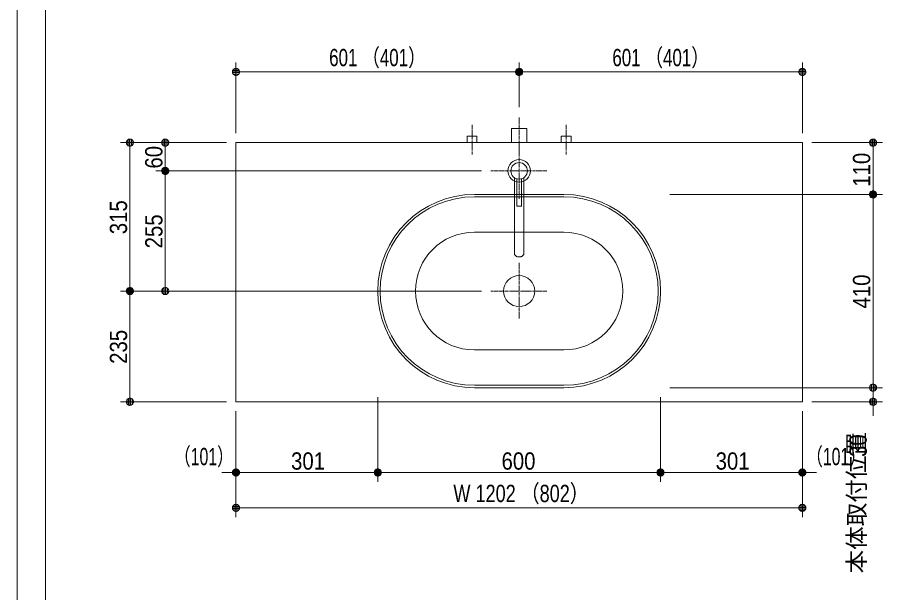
# Model space of a CAD drawing. Units: millimetres, scale not verified. Extents: x -6062 to 6062, y -3045 to 3045.
# Drawn here: x -5788 to -3951, y -775 to 446 of the extents above; entities that cross this region are included whole.
import ezdxf
from ezdxf.enums import TextEntityAlignment as Align

# ---------------------------------------------------------------- set-up
doc = ezdxf.new("R2010")
doc.units = ezdxf.units.MM
doc.header["$LTSCALE"] = 20
doc.linetypes.add('CHAIN1', pattern=[8, 5, -1, 1, -1])
for name, color, linetype, lineweight in [('0-0_1図面枠', 7, 'Continuous', 9), ('0-1_4給排水', 7, 'Continuous', 9), ('0-2_5ボウル・キャビネット', 7, 'Continuous', 9), ('0-3_2寸法-1', 7, 'Continuous', 9), ('0-4_0', 7, 'Continuous', 9), ('0-5_2寸法-2', 7, 'Continuous', 9)]:
    doc.layers.add(name, color=color, linetype=linetype, lineweight=lineweight)
doc.styles.add('ＭＳ Ｐゴシック', font='')
doc.styles.get('ＭＳ Ｐゴシック').set_extended_font_data('MS PGothic')

# ---------------------------------------------------------------- blocks, each defined once
blk = doc.blocks.new('グループ-2')
at = {"layer": '0-0_1図面枠'}
blk.add_lwpolyline([(-80000, 55400), (80000, 55400), (80000, -55400), (-80000, -55400)], close=True, dxfattribs=at)
blk = doc.blocks.new('図面枠')
at = {"layer": '0-0_1図面枠'}
blk.add_blockref('グループ-2', (0, 0), dxfattribs=at)
blk = doc.blocks.new('グループ-4')
at = {"layer": '0-0_1図面枠'}
blk.add_line((-78800, 41000), (-78800, -48600), dxfattribs=at)
blk = doc.blocks.new('_Dot')
at = {"layer": '0-4_0'}
for p, q in [((-10, 0), (-20, 0)), ((9.78, 2), (-9.78, 2)), ((7.99, 6), (-7.99, 6)), ((9.16, -3.98), (-9.16, -3.98)), ((6, -7.98), (-6, -7.98))]:
    blk.add_line(p, q, dxfattribs=at)
for points in [[(10, 0), (9.92, 1.25), (9.69, 2.49), (9.3, 3.68), (8.76, 4.82), (8.09, 5.88), (7.29, 6.85), (6.37, 7.71), (5.36, 8.44), (4.26, 9.05), (3.09, 9.51), (1.87, 9.82), (0.63, 9.98), (-0.63, 9.98), (-1.87, 9.82), (-3.09, 9.51), (-4.26, 9.05), (-5.36, 8.44), (-6.37, 7.71), (-7.29, 6.85), (-8.09, 5.88), (-8.76, 4.82), (-9.3, 3.68), (-9.69, 2.49), (-9.92, 1.25), (-10, 0), (0, 0)], [(-10, 0), (-9.92, -1.25), (-9.69, -2.49), (-9.3, -3.68), (-8.76, -4.82), (-8.09, -5.88), (-7.29, -6.85), (-6.37, -7.71), (-5.36, -8.44), (-4.26, -9.05), (-3.09, -9.51), (-1.87, -9.82), (-0.63, -9.98), (0.63, -9.98), (1.87, -9.82), (3.09, -9.51), (4.26, -9.05), (5.36, -8.44), (6.37, -7.71), (7.29, -6.85), (8.09, -5.88), (8.76, -4.82), (9.3, -3.68), (9.69, -2.49), (9.92, -1.25), (10, 0), (0, 0)]]:
    blk.add_lwpolyline(points, close=True, dxfattribs=at)
blk = doc.blocks.new('グループ-44')
at = {"layer": '0-2_5ボウル・キャビネット'}
for p, q in [((-60600, 1400), (-56800, 1400)), ((-60600, 1300), (-56800, 1300)), ((-60600, -200), (-56800, -200)), ((-56800, -5200), (-60600, -5200)), ((-56800, -6700), (-60600, -6700)), ((-56800, -6800), (-60600, -6800))]:
    blk.add_line(p, q, dxfattribs=at)
at = {"layer": '0-2_5ボウル・キャビネット', "linetype": 'CHAIN1'}
for p, q in [((-58700, -1500), (-58700, -3900)), ((-59900, -2700), (-57500, -2700))]:
    blk.add_line(p, q, dxfattribs=at)
at = {"layer": '0-2_5ボウル・キャビネット'}
blk.add_circle((-58700, -2700), 660, dxfattribs=at)
for centre, radius, start, end in [((-60600, -2700), 4100, 90, 180), ((-60600, -2700), 4000, 90, 180), ((-56800, -2700), 4100, 0, 90), ((-56800, -2700), 4000, 0, 90), ((-60600, -2700), 2500, 90, 180), ((-56800, -2700), 2500, 0, 90), ((-60600, -2700), 4100, 180, 270), ((-60600, -2700), 4000, 180, 270), ((-60600, -2700), 2500, 180, 270), ((-56800, -2700), 4100, 270, 0), ((-56800, -2700), 4000, 270, 0), ((-56800, -2700), 2500, 270, 0)]:
    blk.add_arc(centre, radius, start, end, dxfattribs=at)
blk = doc.blocks.new('グループ-57')
at = {"layer": '0-1_4給排水', "linetype": 'CHAIN1'}
for p, q in [((-58700, 3600), (-58700, 1200)), ((-58700, 3600), (-58700, 1200)), ((-59900, 2400), (-57500, 2400)), ((-59900, 2400), (-57500, 2400))]:
    blk.add_line(p, q, dxfattribs=at)
at = {"layer": '0-1_4給排水'}
for points in [[(-58900, 2112.8), (-58900, -1100), (-58899.2, -1113.8), (-58896.7, -1127.9), (-58892.3, -1142.2), (-58886, -1156.4), (-58877.7, -1170.4), (-58867.4, -1183.8), (-58855.3, -1196.6), (-58841.4, -1208.3), (-58826.1, -1218.9), (-58809.4, -1228.2), (-58791.9, -1236.1), (-58773.6, -1242.5), (-58755, -1247.3), (-58736.4, -1250.7), (-58718, -1252.6), (-58700, -1253.2), (-58682, -1252.6), (-58663.6, -1250.7), (-58645, -1247.3), (-58626.4, -1242.5), (-58608.1, -1236.1), (-58590.6, -1228.2), (-58573.9, -1218.9), (-58558.6, -1208.3), (-58544.7, -1196.6), (-58532.6, -1183.8), (-58522.3, -1170.4), (-58514, -1156.4), (-58507.7, -1142.2), (-58503.3, -1127.9), (-58500.8, -1113.8), (-58500, -1100), (-58500, 2112.8)], [(-58900, 2112.8), (-58900, -1100), (-58899.2, -1113.8), (-58896.7, -1127.9), (-58892.3, -1142.2), (-58886, -1156.4), (-58877.7, -1170.4), (-58867.4, -1183.8), (-58855.3, -1196.6), (-58841.4, -1208.3), (-58826.1, -1218.9), (-58809.4, -1228.2), (-58791.9, -1236.1), (-58773.6, -1242.5), (-58755, -1247.3), (-58736.4, -1250.7), (-58718, -1252.6), (-58700, -1253.2), (-58682, -1252.6), (-58663.6, -1250.7), (-58645, -1247.3), (-58626.4, -1242.5), (-58608.1, -1236.1), (-58590.6, -1228.2), (-58573.9, -1218.9), (-58558.6, -1208.3), (-58544.7, -1196.6), (-58532.6, -1183.8), (-58522.3, -1170.4), (-58514, -1156.4), (-58507.7, -1142.2), (-58503.3, -1127.9), (-58500.8, -1113.8), (-58500, -1100), (-58500, 2112.8)], [(-58800, 2064.6), (-58800, 900), (-58600, 900), (-58600, 2064.6)], [(-58800, 2064.6), (-58800, 900), (-58600, 900), (-58600, 2064.6)]]:
    blk.add_lwpolyline(points, dxfattribs=at)
for radius in [480, 480, 350, 350]:
    blk.add_circle((-58700, 2400), radius, dxfattribs=at)
blk = doc.blocks.new('グループ-68')
at = {"layer": '0-1_4給排水', "linetype": 'CHAIN1'}
blk.add_line((-58700, 3100), (-58700, 4700), dxfattribs=at)
at = {"layer": '0-1_4給排水'}
blk.add_lwpolyline([(-59020, 3600), (-59020, 4200), (-58380, 4200), (-58380, 3600)], dxfattribs=at)
blk = doc.blocks.new('止水栓_平面_W100')
at = {"layer": '0-1_4給排水', "linetype": 'CHAIN1'}
for p, q in [((-2000, -500), (-2000, 780)), ((2000, -500), (2000, 780))]:
    blk.add_line(p, q, dxfattribs=at)
at = {"layer": '0-1_4給排水'}
for points in [[(-2210, 0), (-2210, 280), (-1790, 280), (-1790, 0)], [(1790, 0), (1790, 280), (2210, 280), (2210, 0)]]:
    blk.add_lwpolyline(points, dxfattribs=at)

msp = doc.modelspace()

# ---------------------------------------------------------------- linework, layer by layer
at = {"layer": '0-2_5ボウル・キャビネット'}
msp.add_lwpolyline([(-5323.5, 180), (-4121.5, 180), (-4121.5, -370), (-5323.5, -370)], close=True, dxfattribs=at)
at = {"layer": '0-3_2寸法-1'}
for p, q in [((-5323.5, 200), (-5323.5, 350)), ((-4722.5, 255), (-4722.5, 350)), ((-4722.5, 255), (-4722.5, 350)), ((-4121.5, 200), (-4121.5, 350)), ((-4737.51, 330), (-5308.49, 330)), ((-4707.49, 330), (-4136.51, 330)), ((-5493.5, 180), (-5568.5, 180)), ((-5343.5, 180), (-5493.5, 180)), ((-4101.5, 180), (-3951.5, 180)), ((-5548.5, -119.99), (-5548.5, 164.99)), ((-5473.5, 135.01), (-5473.5, 164.99)), ((-3971.5, 85.01), (-3971.5, 164.99)), ((-4802.5, 120), (-5493.5, 120)), ((-4802.5, 120), (-5493.5, 120)), ((-5473.5, 104.99), (-5473.5, -119.99)), ((-4402.5, 70), (-3951.5, 70)), ((-4101.5, 70), (-3951.5, 70)), ((-3971.5, 54.99), (-3971.5, -324.99)), ((-5493.5, -135), (-5568.5, -135)), ((-5493.5, -135), (-5568.5, -135)), ((-4802.5, -135), (-5493.5, -135)), ((-5548.5, -150.01), (-5548.5, -354.99)), ((-4402.5, -340), (-3951.5, -340)), ((-5022.5, -360), (-5022.5, -540)), ((-4422.5, -360), (-4422.5, -540)), ((-5343.5, -370), (-5568.5, -370)), ((-5323.5, -390), (-5323.5, -540)), ((-5022.5, -390), (-5022.5, -540)), ((-4422.5, -390), (-4422.5, -540)), ((-4121.5, -390), (-4121.5, -540)), ((-5037.51, -520), (-5308.49, -520)), ((-4437.51, -520), (-5007.49, -520)), ((-4407.49, -520), (-4136.51, -520)), ((-5323.5, -540), (-5323.5, -615)), ((-4121.5, -540), (-4121.5, -615)), ((-4136.51, -595), (-5308.49, -595))]:
    msp.add_line(p, q, dxfattribs=at)
at = {"layer": '0-5_2寸法-2'}
for p, q in [((-3971.5, -324.99), (-3971.5, -309.99)), ((-4101.5, -340), (-3951.5, -340)), ((-3971.5, -340), (-3971.5, -370)), ((-4101.5, -370), (-3951.5, -370)), ((-3971.5, -385.01), (-3971.5, -400.01)), ((-5323.5, -390), (-5323.5, -540)), ((-5022.5, -390), (-5022.5, -540)), ((-4422.5, -390), (-4422.5, -540)), ((-4121.5, -390), (-4121.5, -540)), ((-5338.51, -520), (-5353.51, -520)), ((-5022.5, -520), (-5323.5, -520)), ((-5007.49, -520), (-4992.49, -520)), ((-4437.51, -520), (-4452.51, -520)), ((-4422.5, -520), (-4121.5, -520)), ((-4106.49, -520), (-4091.49, -520))]:
    msp.add_line(p, q, dxfattribs=at)

# ---------------------------------------------------------------- block references
at = {"layer": '0-0_1図面枠', "xscale": 0.05, "yscale": 0.05}
for name in ['図面枠', 'グループ-4']:
    msp.add_blockref(name, (-1787.5, 0), dxfattribs=at)
at = {"layer": '0-1_4給排水', "xscale": 0.05, "yscale": 0.05}
for name, p in [('グループ-68', (-1787.5, 0)), ('止水栓_平面_W100', (-4722.5, 180)), ('グループ-57', (-1787.5, 0))]:
    msp.add_blockref(name, p, dxfattribs=at)
at = {"layer": '0-2_5ボウル・キャビネット', "xscale": 0.05, "yscale": 0.05}
msp.add_blockref('グループ-44', (-1787.5, 0), dxfattribs=at)
at = {"layer": '0-3_2寸法-1', "xscale": 0.7503418, "yscale": 0.7503418}
for p, rotation in [((-5323.5, 330), 180), ((-4722.5, 330), 180), ((-5548.5, 180), 90), ((-5473.5, 180), 90), ((-3971.5, 180), 90), ((-5473.5, 120), 270), ((-5473.5, 120), 90), ((-3971.5, 70), 270), ((-3971.5, 70), 90), ((-5548.5, -135), 270), ((-5548.5, -135), 90), ((-5473.5, -135), 270), ((-3971.5, -340), 270), ((-5548.5, -370), 270), ((-5323.5, -520), 180), ((-5022.5, -520), 180), ((-4422.5, -520), 180), ((-5323.5, -595), 180)]:
    msp.add_blockref('_Dot', p, dxfattribs=dict(at, rotation=rotation))
for p in [(-4722.5, 330), (-4121.5, 330), (-5022.5, -520), (-4422.5, -520), (-4121.5, -520), (-4121.5, -595)]:
    msp.add_blockref('_Dot', p, dxfattribs=at)
at = {"layer": '0-5_2寸法-2', "xscale": 0.7503418, "yscale": 0.7503418}
for p, rotation in [((-3971.5, -340), 270), ((-3971.5, -370), 90), ((-5022.5, -520), 180), ((-4121.5, -520), 180)]:
    msp.add_blockref('_Dot', p, dxfattribs=dict(at, rotation=rotation))
for p in [(-5323.5, -520), (-4422.5, -520)]:
    msp.add_blockref('_Dot', p, dxfattribs=at)

# ---------------------------------------------------------------- texts
at = {"layer": '0-3_2寸法-1', "style": 'ＭＳ Ｐゴシック'}
for s, height, width, p in [('601 （401）', 36.66, 0.75, (-5125.7, 331.19)), ('601 （401）', 36.66, 0.75, (-4524.7, 331.19)), ('301', 36.66, 0.9, (-5206.52, -524.96)), ('600', 36.66, 0.9, (-4759.88, -524.96)), ('301', 36.66, 0.9, (-4305.52, -524.96)), ('W 1202 （802）', 36.69, 0.8, (-4862.07, -593.81))]:
    msp.add_text(s, height=height, dxfattribs=dict(at, width=width)).set_placement(p, align=Align.BOTTOM_LEFT)
at = {"layer": '0-3_2寸法-1', "style": 'ＭＳ Ｐゴシック', "width": 0.9}
for s, p in [('60', (-5468.54, 124.92)), ('110', (-3966.54, 86.39)), ('315', (-5543.54, -14.39)), ('255', (-5468.44, -44.39)), ('410', (-3966.54, -171.89)), ('235', (-5543.44, -289.39))]:
    msp.add_text(s, height=36.66, rotation=90, dxfattribs=at).set_placement(p, align=Align.BOTTOM_LEFT)
at = {"layer": '0-5_2寸法-2', "style": 'ＭＳ Ｐゴシック'}
msp.add_text('本体取付位置', height=36.66, rotation=90, dxfattribs=at).set_placement((-3977.19, -734.14), align=Align.BOTTOM_LEFT)
at = {"layer": '0-5_2寸法-2', "style": 'ＭＳ Ｐゴシック', "width": 0.9}
msp.add_text('30', height=36.66, rotation=90, dxfattribs=at).set_placement((-3973.98, -486.98), align=Align.BOTTOM_LEFT)
at = {"layer": '0-5_2寸法-2', "style": 'ＭＳ Ｐゴシック', "width": 0.7}
for p in [(-5454.57, -515.51), (-4113, -515.51)]:
    msp.add_text('（101）', height=36.69, dxfattribs=at).set_placement(p, align=Align.BOTTOM_LEFT)

doc.saveas('drawing.dxf')
